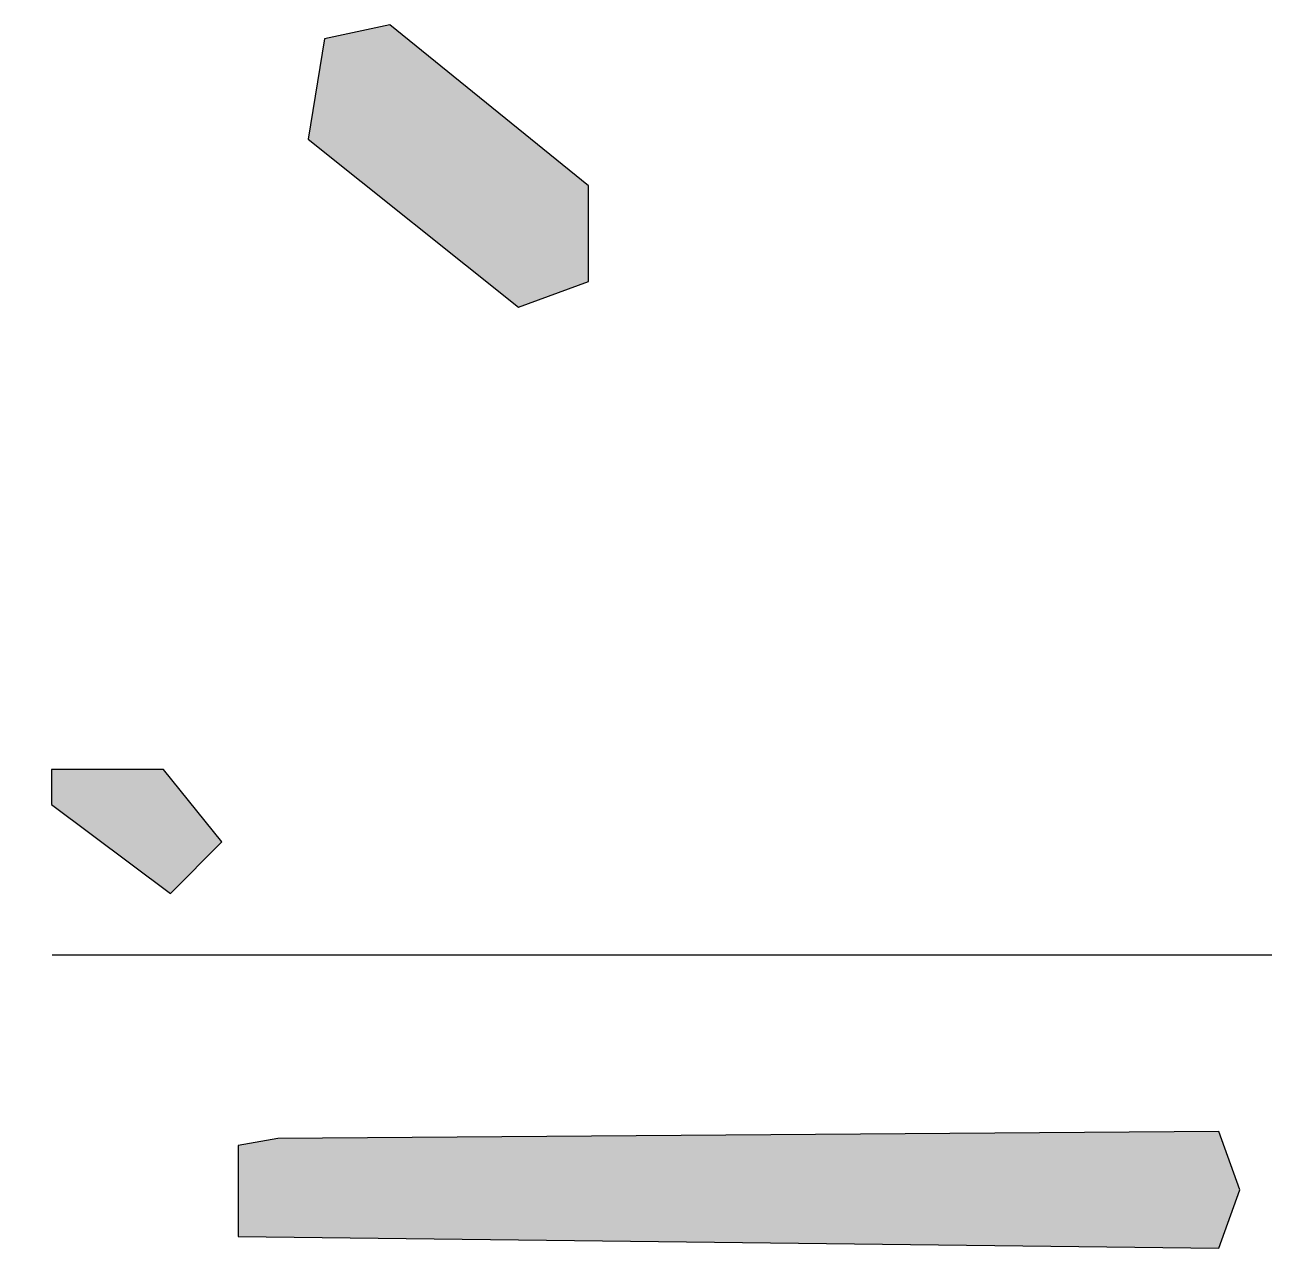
# Model space of a CAD drawing. Header units: millimetres. Extents: x -7200 to 93979, y -9600 to 40920.
# Drawn here: x -1750 to -402, y -319 to 1011 of the extents above; entities that cross this region are included whole.
import ezdxf

# ---------------------------------------------------------------- set-up
doc = ezdxf.new("R2010")
doc.units = ezdxf.units.MM
doc.linetypes.add('ОСЕВАЯ', pattern=[2040, 1400, -280, 80, -280])
for name, color, linetype in [('ЗАЛИВКА', 7, 'Continuous'), ('ОСИ', 1, 'ОСЕВАЯ'), ('ПЛАН', 7, 'Continuous')]:
    doc.layers.add(name, color=color, linetype=linetype)

msp = doc.modelspace()

# ---------------------------------------------------------------- hatches: boundary and pattern name
at = {"layer": 'ЗАЛИВКА'}
for points in [[(-1423.7, 995.8), (-1441.5, 886.7), (-1213, 703.9), (-1136.9, 731.8), (-1136.9, 835.9), (-1352.7, 1011)], [(-1720.7, 163.2), (-1591.3, 66.7), (-1535.4, 122.6), (-1598.9, 201.3), (-1720.7, 201.3)], [(-1474.5, -199.8), (-1517.7, -207.4), (-1517.7, -306.4), (-451.5, -319.1), (-428.7, -255.6), (-451.5, -192.2)]]:
    msp.add_hatch(color=7, dxfattribs=at).paths.add_polyline_path(points)

# ---------------------------------------------------------------- linework, layer by layer
at = {"layer": 'ОСИ', "linetype": 'ОСЕВАЯ'}
msp.add_line((-5800, 0), (91300, 0), dxfattribs=at)
at = {"layer": 'ПЛАН'}
for points in [[(-1423.7, 995.8), (-1441.5, 886.7), (-1213, 703.9), (-1136.9, 731.8), (-1136.9, 835.9), (-1352.7, 1011)], [(-1720.7, 163.2), (-1591.3, 66.7), (-1535.4, 122.6), (-1598.9, 201.3), (-1720.7, 201.3)], [(-1474.5, -199.8), (-1517.7, -207.4), (-1517.7, -306.4), (-451.5, -319.1), (-428.7, -255.6), (-451.5, -192.2)]]:
    msp.add_lwpolyline(points, close=True, dxfattribs=at)

doc.saveas('drawing.dxf')
